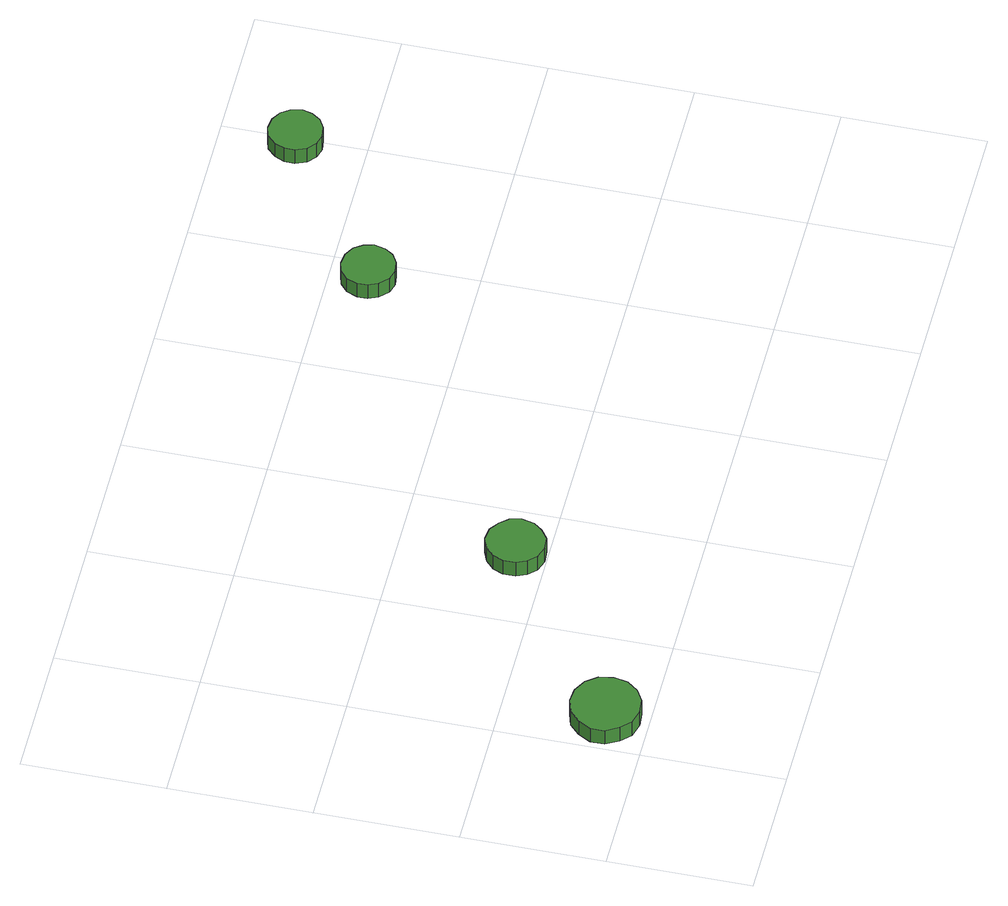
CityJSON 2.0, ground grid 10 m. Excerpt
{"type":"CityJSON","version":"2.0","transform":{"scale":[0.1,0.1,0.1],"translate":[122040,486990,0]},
"CityObjects":{
"tree1":{"type":"SolitaryVegetationObject","attributes":{"function":"something"},"geometry":[{"type":"MultiSurface","lod":"1","boundaries":[[[0,1,2,3,4,5,6,7,8,9,10,11,12,13,14]],[[15,16,17,18,19,20,21,22,23,24,25,26,27,28,29]],[[0,29,28,1]],[[1,28,27,2]],[[2,27,26,3]],[[3,26,25,4]],[[4,25,24,5]],[[5,24,23,6]],[[6,23,22,7]],[[7,22,21,8]],[[8,21,20,9]],[[9,20,19,10]],[[10,19,18,11]],[[11,18,17,12]],[[12,17,16,13]],[[13,16,15,14]],[[14,15,29,0]]]}]},
"tree2":{"type":"SolitaryVegetationObject","attributes":{"function":"something"},"geometry":[{"type":"MultiSurface","lod":"1","boundaries":[[[30,31,32,33,34,35,36,37,38,39,40,41,42,43,44]],[[45,46,47,48,49,50,51,52,53,54,55,56,57,58,59]],[[30,59,58,31]],[[31,58,57,32]],[[32,57,56,33]],[[33,56,55,34]],[[34,55,54,35]],[[35,54,53,36]],[[36,53,52,37]],[[37,52,51,38]],[[38,51,50,39]],[[39,50,49,40]],[[40,49,48,41]],[[41,48,47,42]],[[42,47,46,43]],[[43,46,45,44]],[[44,45,59,30]]]}]},
"tree3":{"type":"SolitaryVegetationObject","attributes":{"function":"something"},"geometry":[{"type":"MultiSurface","lod":"1","boundaries":[[[60,61,62,63,64,65,66,67,68,69,70,71,72,73,74]],[[75,76,77,78,79,80,81,82,83,84,85,86,87,88,89]],[[60,89,88,61]],[[61,88,87,62]],[[62,87,86,63]],[[63,86,85,64]],[[64,85,84,65]],[[65,84,83,66]],[[66,83,82,67]],[[67,82,81,68]],[[68,81,80,69]],[[69,80,79,70]],[[70,79,78,71]],[[71,78,77,72]],[[72,77,76,73]],[[73,76,75,74]],[[74,75,89,60]]]}]},
"tree4":{"type":"SolitaryVegetationObject","attributes":{"function":"something"},"geometry":[{"type":"MultiSurface","lod":"1","boundaries":[[[90,91,92,93,94,95,96,97,98,99,100,101,102,103,104]],[[105,106,107,108,109,110,111,112,113,114,115,116,117,118,119]],[[90,119,118,91]],[[91,118,117,92]],[[92,117,116,93]],[[93,116,115,94]],[[94,115,114,95]],[[95,114,113,96]],[[96,113,112,97]],[[97,112,111,98]],[[98,111,110,99]],[[99,110,109,100]],[[100,109,108,101]],[[101,108,107,102]],[[102,107,106,103]],[[103,106,105,104]],[[104,105,119,90]]]}]}
},
"vertices":[
[53,30,20],[51,40,20],[45,48,20],[36,53,20],[26,54,20],[16,51,20],[9,44,20],[4,35,20],[4,25,20],[9,16,20],[16,9,20],[26,6,20],[36,7,20],[45,12,20],[51,20,20],[51,20,7],[45,12,7],[36,7,7],[26,6,7],[16,9,7],[9,16,7],[4,25,7],[4,35,7],[9,44,7],[16,51,7],[26,54,7],[36,53,7],[45,48,7],[51,40,7],[53,30,7],
[181,122,20],[179,130,20],[174,136,20],[167,141,20],[158,142,20],[150,139,20],[144,133,20],[141,126,20],[141,117,20],[144,110,20],[150,104,20],[158,101,20],[167,102,20],[174,107,20],[179,113,20],[179,113,7],[174,107,7],[167,102,7],[158,101,7],[150,104,7],[144,110,7],[141,117,7],[141,126,7],[144,133,7],[150,139,7],[158,142,7],[167,141,7],[174,136,7],[179,130,7],[181,122,7],
[405,274,19],[403,281,19],[399,287,19],[392,291,19],[384,292,19],[377,290,19],[371,285,19],[368,277,19],[368,270,19],[371,263,19],[377,257,19],[384,255,19],[392,256,19],[399,260,19],[403,266,19],[403,266,6],[399,260,6],[392,256,6],[384,255,6],[377,257,6],[371,263,6],[368,270,6],[368,277,6],[371,285,6],[377,290,6],[384,292,6],[392,291,6],[399,287,6],[403,281,6],[405,274,6],
[515,348,19],[513,356,19],[509,362,19],[502,366,19],[494,367,19],[487,365,19],[481,359,19],[478,352,19],[478,345,19],[481,337,19],[487,332,19],[494,330,19],[502,331,19],[509,335,19],[513,341,19],[513,341,6],[509,335,6],[502,331,6],[494,330,6],[487,332,6],[481,337,6],[478,345,6],[478,352,6],[481,359,6],[487,365,6],[494,367,6],[502,366,6],[509,362,6],[513,356,6],[515,348,6]
]}
